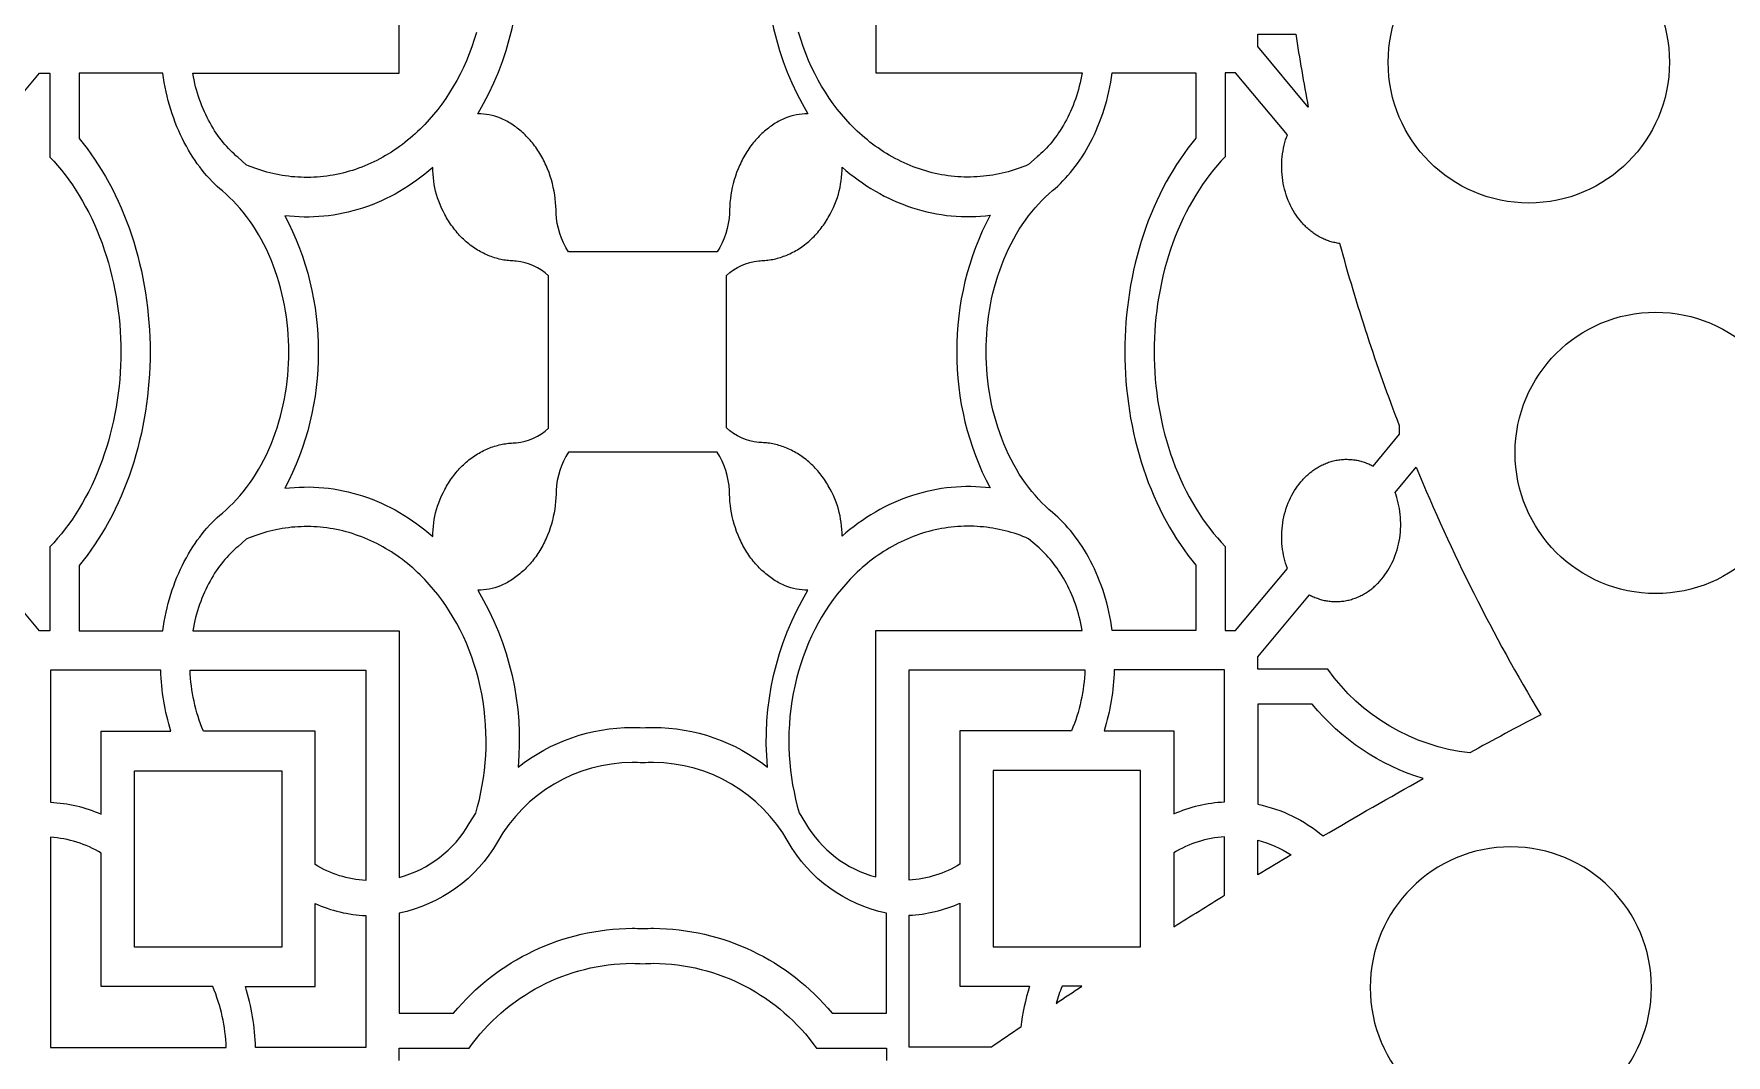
# Model space of a CAD drawing. Extents: x 59271 to 61367, y 41180 to 44085.
# Drawn here: x 59620.9 to 59921.7, y 42719.2 to 42900.7 of the extents above; entities that cross this region are included whole.
import ezdxf

# ---------------------------------------------------------------- set-up
doc = ezdxf.new("R2010")
doc.units = 0
doc.layers.get('0').update_dxf_attribs({"linetype": 'CONTINUOUS'})
doc.layers.add('LAYER_01', color=1, linetype='CONTINUOUS')

msp = doc.modelspace()

# ---------------------------------------------------------------- linework, layer by layer
for points in [[(59699.59, 42900.95), (59699.19, 42899.66), (59698.76, 42898.38), (59698.3, 42897.14), (59697.8, 42895.91), (59697.26, 42894.72), (59696.69, 42893.55), (59696.1, 42892.42), (59695.47, 42891.31), (59694.82, 42890.25), (59694.14, 42889.21), (59693.43, 42888.22), (59692.71, 42887.26), (59691.96, 42886.34), (59691.19, 42885.45), (59690.39, 42884.58), (59689.56, 42883.74), (59689.13, 42883.33), (59688.69, 42882.93), (59688.25, 42882.54), (59687.8, 42882.15), (59687.34, 42881.77), (59686.88, 42881.4), (59686.41, 42881.04), (59685.93, 42880.69), (59685.44, 42880.34), (59684.95, 42880.01), (59684.46, 42879.68), (59683.95, 42879.37), (59683.44, 42879.06), (59682.93, 42878.77), (59682.41, 42878.49), (59681.89, 42878.21), (59681.36, 42877.95), (59680.82, 42877.7), (59680.28, 42877.46), (59679.74, 42877.23), (59679.19, 42877.01), (59678.64, 42876.81), (59678.09, 42876.61), (59677.53, 42876.43), (59676.97, 42876.26), (59676.41, 42876.11), (59675.84, 42875.96), (59675.28, 42875.83), (59674.71, 42875.71), (59674.14, 42875.6), (59673.57, 42875.5), (59672.99, 42875.42), (59672.42, 42875.35), (59671.85, 42875.29), (59671.28, 42875.24), (59670.7, 42875.21), (59670.13, 42875.19), (59669.56, 42875.18), (59668.99, 42875.18), (59668.42, 42875.2), (59667.85, 42875.22), (59667.29, 42875.26), (59666.72, 42875.31), (59666.16, 42875.38), (59665.6, 42875.45), (59665.05, 42875.54), (59664.5, 42875.63), (59663.95, 42875.74), (59663.4, 42875.86), (59662.86, 42875.99), (59662.32, 42876.13), (59661.79, 42876.28), (59661.26, 42876.44), (59660.73, 42876.62), (59660.21, 42876.8), (59659.7, 42876.99), (59659.19, 42877.19), (59658.68, 42877.4), (59657.16, 42878.76), (59656.83, 42879.04), (59656.5, 42879.34), (59656.16, 42879.65), (59655.84, 42879.98), (59655.51, 42880.32), (59655.19, 42880.67), (59654.87, 42881.03), (59654.55, 42881.41), (59654.24, 42881.79), (59653.94, 42882.2), (59653.64, 42882.61), (59653.34, 42883.03), (59653.05, 42883.47), (59652.77, 42883.92), (59652.49, 42884.38), (59652.23, 42884.86), (59651.96, 42885.34), (59651.71, 42885.84), (59651.47, 42886.34), (59651.23, 42886.86), (59651, 42887.38), (59650.78, 42887.92), (59650.57, 42888.46), (59650.37, 42889.02), (59650.18, 42889.58), (59650, 42890.15), (59649.83, 42890.72), (59649.67, 42891.3), (59649.53, 42891.89), (59649.39, 42892.49), (59649.26, 42893.08), (59649.15, 42893.69), (59685.82, 42893.69), (59685.82, 42937.51, -0.200602)], [(59751.32, 42917.94, 0.159593), (59758.49, 42886.5, 0.091636), (59754.47, 42885.72), (59754.21, 42885.61), (59753.96, 42885.49), (59753.71, 42885.36), (59753.46, 42885.23), (59753.2, 42885.09), (59752.95, 42884.95), (59752.7, 42884.8), (59752.46, 42884.64), (59752.21, 42884.48), (59751.96, 42884.31), (59751.72, 42884.14), (59751.48, 42883.95), (59751.24, 42883.77), (59751, 42883.57), (59750.77, 42883.37), (59750.53, 42883.17), (59750.3, 42882.96), (59750.08, 42882.74), (59749.85, 42882.51), (59749.63, 42882.29), (59749.41, 42882.05), (59749.2, 42881.81), (59748.99, 42881.56), (59748.78, 42881.31), (59748.58, 42881.06), (59748.38, 42880.79), (59748.19, 42880.53), (59747.99, 42880.26), (59747.81, 42879.98), (59747.63, 42879.7), (59747.45, 42879.41), (59747.28, 42879.13), (59747.11, 42878.83), (59746.95, 42878.54), (59746.79, 42878.23), (59746.64, 42877.93), (59746.49, 42877.62), (59746.35, 42877.31), (59746.21, 42877), (59746.08, 42876.68), (59745.83, 42876.04), (59745.61, 42875.39), (59745.4, 42874.74), (59745.22, 42874.08), (59745.06, 42873.41), (59744.93, 42872.75), (59744.82, 42872.08), (59744.72, 42871.41), (59744.65, 42870.75), (59744.61, 42870.09), (59744.58, 42869.43), (59744.57, 42868.79, -0.12671), (59742.38, 42861.94), (59715.93, 42861.94, -0.12671), (59713.74, 42868.79), (59713.73, 42869.43), (59713.7, 42870.09), (59713.65, 42870.75), (59713.58, 42871.41), (59713.49, 42872.08), (59713.38, 42872.75), (59713.24, 42873.41), (59713.09, 42874.08), (59712.91, 42874.74), (59712.7, 42875.39), (59712.48, 42876.04), (59712.23, 42876.68), (59712.1, 42877), (59711.96, 42877.31), (59711.82, 42877.62), (59711.67, 42877.93), (59711.52, 42878.23), (59711.36, 42878.54), (59711.2, 42878.83), (59711.03, 42879.13), (59710.86, 42879.41), (59710.68, 42879.7), (59710.5, 42879.98), (59710.31, 42880.26), (59710.12, 42880.53), (59709.93, 42880.79), (59709.73, 42881.06), (59709.53, 42881.31), (59709.32, 42881.56), (59709.11, 42881.81), (59708.89, 42882.05), (59708.68, 42882.29), (59708.45, 42882.51), (59708.23, 42882.74), (59708, 42882.96), (59707.77, 42883.17), (59707.54, 42883.37), (59707.31, 42883.57), (59707.07, 42883.77), (59706.83, 42883.95), (59706.59, 42884.14), (59706.34, 42884.31), (59706.1, 42884.48), (59705.85, 42884.64), (59705.6, 42884.8), (59705.35, 42884.95), (59705.1, 42885.09), (59704.85, 42885.23), (59704.6, 42885.36), (59704.35, 42885.49), (59704.09, 42885.61), (59703.84, 42885.72, 0.091636), (59699.82, 42886.5, 0.159593), (59706.99, 42917.94, 0.16816)], [(59685.82, 42718.24), (59685.82, 42720.44), (59698.27, 42720.44, -0.240747), (59727.26, 42735.54, -0.013206), (59729.15, 42735.47, -0.013206), (59731.05, 42735.54, -0.240747), (59760.03, 42720.44), (59772.49, 42720.44), (59772.49, 42718.24)]]:
    msp.add_lwpolyline(points, format="xyb")
for points in [[(59770.6, 42937.57), (59770.6, 42893.75), (59807.26, 42893.75), (59807.15, 42893.15), (59807.02, 42892.55), (59806.89, 42891.96), (59806.74, 42891.37), (59806.58, 42890.79), (59806.41, 42890.21), (59806.23, 42889.64), (59806.04, 42889.08), (59805.84, 42888.53), (59805.63, 42887.98), (59805.41, 42887.45), (59805.18, 42886.92), (59804.95, 42886.41), (59804.7, 42885.9), (59804.45, 42885.41), (59804.19, 42884.92), (59803.92, 42884.45), (59803.64, 42883.99), (59803.36, 42883.54), (59803.07, 42883.1), (59802.78, 42882.67), (59802.48, 42882.26), (59802.17, 42881.86), (59801.86, 42881.47), (59801.54, 42881.09), (59801.23, 42880.73), (59800.9, 42880.38), (59800.58, 42880.04), (59800.25, 42879.72), (59799.92, 42879.41), (59799.58, 42879.11), (59799.25, 42878.82), (59797.73, 42877.46), (59797.22, 42877.25), (59796.71, 42877.05), (59796.2, 42876.86), (59795.68, 42876.68), (59795.15, 42876.51), (59794.63, 42876.35), (59794.09, 42876.2), (59793.55, 42876.06), (59793.01, 42875.93), (59792.47, 42875.81), (59791.92, 42875.7), (59791.36, 42875.6), (59790.81, 42875.51), (59790.25, 42875.44), (59789.69, 42875.38), (59789.13, 42875.33), (59788.56, 42875.29), (59787.99, 42875.26), (59787.42, 42875.25), (59786.85, 42875.24), (59786.28, 42875.25), (59785.71, 42875.27), (59785.14, 42875.31), (59784.56, 42875.35), (59783.99, 42875.41), (59783.42, 42875.48), (59782.85, 42875.57), (59782.27, 42875.66), (59781.7, 42875.77), (59781.14, 42875.89), (59780.57, 42876.02), (59780, 42876.17), (59779.44, 42876.33), (59778.88, 42876.5), (59778.33, 42876.68), (59777.77, 42876.87), (59777.22, 42877.08), (59776.67, 42877.29), (59776.13, 42877.52), (59775.59, 42877.76), (59775.06, 42878.01), (59774.53, 42878.28), (59774, 42878.55), (59773.48, 42878.83), (59772.97, 42879.13), (59772.46, 42879.43), (59771.96, 42879.75), (59771.46, 42880.07), (59770.97, 42880.41), (59770.48, 42880.75), (59770.01, 42881.1), (59769.53, 42881.47), (59769.07, 42881.84), (59768.61, 42882.21), (59768.16, 42882.6), (59767.72, 42883), (59767.28, 42883.4), (59766.85, 42883.81), (59766.02, 42884.65), (59765.22, 42885.51), (59764.45, 42886.4), (59763.7, 42887.32), (59762.98, 42888.28), (59762.28, 42889.28), (59761.6, 42890.31), (59760.94, 42891.38), (59760.32, 42892.48), (59759.72, 42893.62), (59759.15, 42894.78), (59758.62, 42895.98), (59758.11, 42897.2), (59757.65, 42898.45), (59757.22, 42899.72), (59756.83, 42901.01)], [(59612.69, 42882.68), (59621.9, 42893.69), (59623.74, 42893.69), (59623.74, 42878.8), (59624.44, 42878.05), (59625.13, 42877.27), (59625.81, 42876.45), (59626.48, 42875.61), (59627.13, 42874.74), (59627.76, 42873.84), (59628.38, 42872.91), (59628.98, 42871.96), (59629.56, 42870.98), (59630.12, 42869.97), (59630.66, 42868.94), (59631.19, 42867.89), (59631.68, 42866.81), (59632.16, 42865.71), (59632.61, 42864.6), (59633.04, 42863.47), (59633.44, 42862.32), (59633.82, 42861.15), (59634.18, 42859.98), (59634.5, 42858.79), (59634.8, 42857.59), (59635.08, 42856.38), (59635.33, 42855.16), (59635.55, 42853.94), (59635.74, 42852.72), (59635.91, 42851.49), (59636.05, 42850.26), (59636.17, 42849.03), (59636.26, 42847.81), (59636.32, 42846.59), (59636.36, 42845.37), (59636.37, 42844.16), (59636.36, 42842.95), (59636.32, 42841.73), (59636.26, 42840.51), (59636.17, 42839.28), (59636.05, 42838.06), (59635.91, 42836.83), (59635.74, 42835.6), (59635.55, 42834.38), (59635.33, 42833.16), (59635.08, 42831.94), (59634.8, 42830.73), (59634.5, 42829.53), (59634.18, 42828.34), (59633.82, 42827.17), (59633.44, 42826), (59633.04, 42824.85), (59632.61, 42823.72), (59632.16, 42822.6), (59631.68, 42821.51), (59631.19, 42820.43), (59630.66, 42819.38), (59630.12, 42818.35), (59629.56, 42817.34), (59628.98, 42816.36), (59628.38, 42815.41), (59627.76, 42814.48), (59627.13, 42813.58), (59626.48, 42812.71), (59625.81, 42811.86), (59625.13, 42811.05), (59624.44, 42810.27), (59623.74, 42809.52), (59623.74, 42794.63), (59621.9, 42794.63), (59612.69, 42805.64)]]:
    msp.add_lwpolyline(points)
for points in [[(59847.45, 42887.69), (59838.45, 42898.45), (59838.45, 42900.65), (59845.22, 42900.65, 0.009928)], [(59853.06, 42863.43), (59853.04, 42863.43), (59852.82, 42863.46), (59852.59, 42863.5), (59852.37, 42863.54), (59852.15, 42863.59), (59851.93, 42863.64), (59851.71, 42863.69), (59851.5, 42863.75), (59851.28, 42863.82), (59851.06, 42863.89), (59850.85, 42863.97), (59850.64, 42864.05), (59850.43, 42864.13), (59850.22, 42864.22), (59850.01, 42864.32), (59849.81, 42864.42), (59849.6, 42864.52), (59849.4, 42864.63), (59849.2, 42864.75), (59849.01, 42864.86), (59848.81, 42864.98), (59848.62, 42865.11), (59848.43, 42865.24), (59848.25, 42865.37), (59848.06, 42865.51), (59847.88, 42865.65), (59847.7, 42865.79), (59847.53, 42865.94), (59847.36, 42866.09), (59847.19, 42866.24), (59847.02, 42866.4), (59846.86, 42866.56), (59846.7, 42866.72), (59846.54, 42866.88), (59846.39, 42867.05), (59846.24, 42867.22), (59846.1, 42867.39), (59845.81, 42867.74), (59845.53, 42868.11), (59845.27, 42868.5), (59845.01, 42868.9), (59844.76, 42869.31), (59844.52, 42869.74), (59844.3, 42870.18), (59844.08, 42870.63), (59843.88, 42871.1), (59843.7, 42871.58), (59843.53, 42872.07), (59843.37, 42872.57), (59843.23, 42873.07), (59843.11, 42873.58), (59843, 42874.1), (59842.91, 42874.63), (59842.84, 42875.16), (59842.78, 42875.69), (59842.75, 42876.22), (59842.73, 42876.75), (59842.72, 42877.28), (59842.74, 42877.81), (59842.77, 42878.34), (59842.81, 42878.86), (59842.88, 42879.37), (59842.95, 42879.88), (59843.05, 42880.38), (59843.16, 42880.88), (59843.28, 42881.36), (59843.41, 42881.83), (59843.56, 42882.3), (59843.72, 42882.75), (59834.52, 42893.75), (59832.67, 42893.75), (59832.67, 42878.86), (59831.97, 42878.11), (59831.28, 42877.33), (59830.6, 42876.52), (59829.94, 42875.68), (59829.29, 42874.8), (59828.65, 42873.9), (59828.03, 42872.98), (59827.43, 42872.02), (59826.85, 42871.04), (59826.29, 42870.03), (59825.75, 42869), (59825.23, 42867.95), (59824.73, 42866.87), (59824.25, 42865.78), (59823.8, 42864.66), (59823.37, 42863.53), (59822.97, 42862.38), (59822.59, 42861.22), (59822.24, 42860.04), (59821.91, 42858.85), (59821.61, 42857.65), (59821.33, 42856.44), (59821.09, 42855.23), (59820.87, 42854.01), (59820.67, 42852.78), (59820.5, 42851.55), (59820.36, 42850.33), (59820.25, 42849.1), (59820.16, 42847.87), (59820.09, 42846.65), (59820.06, 42845.43), (59820.04, 42844.22), (59820.06, 42843.01), (59820.09, 42841.8), (59820.16, 42840.57), (59820.25, 42839.35), (59820.36, 42838.12), (59820.5, 42836.89), (59820.67, 42835.67), (59820.87, 42834.44), (59821.09, 42833.22), (59821.33, 42832), (59821.61, 42830.8), (59821.91, 42829.6), (59822.24, 42828.41), (59822.59, 42827.23), (59822.97, 42826.07), (59823.37, 42824.92), (59823.8, 42823.78), (59824.25, 42822.67), (59824.73, 42821.57), (59825.23, 42820.5), (59825.75, 42819.44), (59826.29, 42818.41), (59826.85, 42817.41), (59827.43, 42816.43), (59828.03, 42815.47), (59828.65, 42814.54), (59829.29, 42813.64), (59829.94, 42812.77), (59830.6, 42811.93), (59831.28, 42811.12), (59831.97, 42810.34), (59832.67, 42809.58), (59832.67, 42794.7), (59834.52, 42794.7), (59843.72, 42805.7), (59843.56, 42806.15), (59843.41, 42806.62), (59843.28, 42807.09), (59843.16, 42807.57), (59843.05, 42808.07), (59842.95, 42808.57), (59842.88, 42809.08), (59842.81, 42809.59), (59842.77, 42810.11), (59842.74, 42810.64), (59842.72, 42811.17), (59842.73, 42811.7), (59842.75, 42812.23), (59842.78, 42812.76), (59842.84, 42813.29), (59842.91, 42813.82), (59843, 42814.34), (59843.11, 42814.86), (59843.23, 42815.38), (59843.37, 42815.88), (59843.53, 42816.38), (59843.7, 42816.87), (59843.88, 42817.35), (59844.08, 42817.81), (59844.3, 42818.27), (59844.52, 42818.71), (59844.76, 42819.14), (59845.01, 42819.55), (59845.27, 42819.95), (59845.53, 42820.34), (59845.81, 42820.7), (59846.1, 42821.06), (59846.24, 42821.23), (59846.39, 42821.4), (59846.54, 42821.56), (59846.7, 42821.73), (59846.86, 42821.89), (59847.02, 42822.05), (59847.19, 42822.21), (59847.36, 42822.36), (59847.53, 42822.51), (59847.7, 42822.66), (59847.88, 42822.8), (59848.06, 42822.94), (59848.25, 42823.08), (59848.43, 42823.21), (59848.62, 42823.34), (59848.81, 42823.46), (59849.01, 42823.59), (59849.2, 42823.7), (59849.4, 42823.82), (59849.6, 42823.92), (59849.81, 42824.03), (59850.01, 42824.13), (59850.22, 42824.22), (59850.43, 42824.31), (59850.64, 42824.4), (59850.85, 42824.48), (59851.06, 42824.56), (59851.28, 42824.63), (59851.5, 42824.69), (59851.71, 42824.75), (59851.93, 42824.81), (59852.15, 42824.86), (59852.37, 42824.91), (59852.59, 42824.95), (59852.82, 42824.98), (59853.04, 42825.02), (59853.26, 42825.04), (59853.48, 42825.06), (59853.71, 42825.08), (59853.93, 42825.09), (59854.15, 42825.09), (59854.37, 42825.09), (59854.59, 42825.08), (59854.82, 42825.07), (59855.04, 42825.06), (59855.26, 42825.04), (59855.47, 42825.01), (59855.69, 42824.98), (59855.91, 42824.95), (59856.12, 42824.91), (59856.34, 42824.86), (59856.55, 42824.81), (59856.76, 42824.76), (59856.97, 42824.7), (59857.17, 42824.64), (59857.38, 42824.57), (59857.58, 42824.5), (59857.78, 42824.43), (59857.98, 42824.35), (59858.18, 42824.26), (59858.38, 42824.18), (59858.57, 42824.09), (59858.76, 42823.99), (59858.95, 42823.89), (59863.67, 42829.54), (59863.67, 42831.04, -0.025755)], [(59665.52, 42819.94), (59666.37, 42820.03), (59667.23, 42820.1), (59668.09, 42820.15), (59668.95, 42820.17), (59669.82, 42820.18), (59670.69, 42820.15), (59671.56, 42820.11), (59672.43, 42820.03), (59673.3, 42819.94), (59674.17, 42819.82), (59675.04, 42819.67), (59675.91, 42819.51), (59676.77, 42819.31), (59677.64, 42819.1), (59678.49, 42818.85), (59679.35, 42818.59), (59680.19, 42818.3), (59681.04, 42817.99), (59681.87, 42817.65), (59682.7, 42817.29), (59683.52, 42816.91), (59684.33, 42816.51), (59685.13, 42816.09), (59685.92, 42815.64), (59686.7, 42815.17), (59687.47, 42814.69), (59688.23, 42814.18), (59688.98, 42813.65), (59689.71, 42813.11), (59690.43, 42812.55), (59691.14, 42811.97), (59691.83, 42811.37, -0.065359), (59692.48, 42816.17), (59692.68, 42816.78), (59692.89, 42817.38), (59693.13, 42817.98), (59693.38, 42818.58), (59693.66, 42819.16), (59693.96, 42819.74), (59694.12, 42820.03), (59694.28, 42820.31), (59694.45, 42820.59), (59694.62, 42820.87), (59694.8, 42821.15), (59694.98, 42821.42), (59695.17, 42821.69), (59695.36, 42821.95), (59695.55, 42822.21), (59695.75, 42822.47), (59695.96, 42822.72), (59696.17, 42822.97), (59696.39, 42823.21), (59696.6, 42823.45), (59696.83, 42823.68), (59697.05, 42823.91), (59697.29, 42824.13), (59697.52, 42824.35), (59697.76, 42824.56), (59698, 42824.77), (59698.25, 42824.97), (59698.49, 42825.16), (59698.75, 42825.35), (59699, 42825.53), (59699.26, 42825.71), (59699.52, 42825.88), (59699.78, 42826.04), (59700.04, 42826.2), (59700.31, 42826.35), (59700.58, 42826.49), (59700.85, 42826.63), (59701.12, 42826.76), (59701.4, 42826.89), (59701.67, 42827.01), (59701.95, 42827.12), (59702.22, 42827.22), (59702.5, 42827.32), (59702.78, 42827.41), (59703.06, 42827.49), (59703.34, 42827.57), (59703.62, 42827.64), (59703.9, 42827.71), (59704.17, 42827.77), (59704.45, 42827.82), (59704.73, 42827.86), (59705.01, 42827.9), (59705.29, 42827.93), (59705.56, 42827.96), (59705.84, 42827.98), (59706.11, 42827.99), (59706.38, 42828), (59706.65, 42828, 0.165069), (59712.38, 42830.62), (59712.38, 42857.7, 0.165069), (59706.65, 42860.32), (59706.38, 42860.32), (59706.11, 42860.33), (59705.84, 42860.34), (59705.56, 42860.36), (59705.29, 42860.39), (59705.01, 42860.42), (59704.73, 42860.46), (59704.45, 42860.5), (59704.17, 42860.55), (59703.9, 42860.61), (59703.62, 42860.68), (59703.34, 42860.75), (59703.06, 42860.82), (59702.78, 42860.91), (59702.5, 42861), (59702.22, 42861.1), (59701.95, 42861.2), (59701.67, 42861.31), (59701.4, 42861.43), (59701.12, 42861.56), (59700.85, 42861.69), (59700.58, 42861.82), (59700.31, 42861.97), (59700.04, 42862.12), (59699.78, 42862.28), (59699.52, 42862.44), (59699.26, 42862.61), (59699, 42862.79), (59698.75, 42862.97), (59698.49, 42863.16), (59698.25, 42863.35), (59698, 42863.55), (59697.76, 42863.76), (59697.52, 42863.97), (59697.29, 42864.19), (59697.05, 42864.41), (59696.83, 42864.64), (59696.6, 42864.87), (59696.39, 42865.11), (59696.17, 42865.35), (59695.96, 42865.6), (59695.75, 42865.85), (59695.55, 42866.11), (59695.36, 42866.37), (59695.17, 42866.63), (59694.98, 42866.9), (59694.8, 42867.17), (59694.62, 42867.45), (59694.45, 42867.72), (59694.28, 42868.01), (59694.12, 42868.29), (59693.96, 42868.58), (59693.66, 42869.16), (59693.38, 42869.74), (59693.13, 42870.34), (59692.89, 42870.94), (59692.68, 42871.54), (59692.48, 42872.15, -0.065359), (59691.83, 42876.95), (59691.14, 42876.35), (59690.43, 42875.77), (59689.71, 42875.21), (59688.98, 42874.67), (59688.23, 42874.14), (59687.47, 42873.63), (59686.7, 42873.15), (59685.92, 42872.68), (59685.13, 42872.23), (59684.33, 42871.81), (59683.52, 42871.41), (59682.7, 42871.02), (59681.87, 42870.67), (59681.04, 42870.33), (59680.19, 42870.02), (59679.35, 42869.73), (59678.49, 42869.46), (59677.64, 42869.22), (59676.77, 42869.01), (59675.91, 42868.81), (59675.04, 42868.64), (59674.17, 42868.5), (59673.3, 42868.38), (59672.43, 42868.28), (59671.56, 42868.21), (59670.69, 42868.17), (59669.82, 42868.14), (59668.95, 42868.14), (59668.09, 42868.17), (59667.23, 42868.22), (59666.37, 42868.29), (59665.52, 42868.38, -0.124595), (59671.44, 42844.16, -0.124595)], [(59790.89, 42820), (59790.04, 42820.1), (59789.18, 42820.17), (59788.32, 42820.21), (59787.46, 42820.24), (59786.6, 42820.24), (59785.73, 42820.22), (59784.86, 42820.17), (59783.99, 42820.1), (59783.11, 42820), (59782.24, 42819.88), (59781.37, 42819.74), (59780.51, 42819.57), (59779.64, 42819.38), (59778.78, 42819.16), (59777.92, 42818.92), (59777.07, 42818.65), (59776.22, 42818.36), (59775.38, 42818.05), (59774.54, 42817.72), (59773.71, 42817.36), (59772.89, 42816.98), (59772.08, 42816.57), (59771.28, 42816.15), (59770.49, 42815.7), (59769.71, 42815.24), (59768.94, 42814.75), (59768.18, 42814.24), (59767.44, 42813.72), (59766.7, 42813.17), (59765.98, 42812.61), (59765.27, 42812.03), (59764.58, 42811.43, 0.065359), (59763.93, 42816.24), (59763.74, 42816.84), (59763.52, 42817.45), (59763.29, 42818.05), (59763.03, 42818.64), (59762.75, 42819.23), (59762.45, 42819.81), (59762.3, 42820.09), (59762.13, 42820.38), (59761.97, 42820.66), (59761.79, 42820.94), (59761.62, 42821.21), (59761.43, 42821.48), (59761.25, 42821.75), (59761.06, 42822.01), (59760.86, 42822.28), (59760.66, 42822.53), (59760.45, 42822.78), (59760.24, 42823.03), (59760.03, 42823.27), (59759.81, 42823.51), (59759.59, 42823.74), (59759.36, 42823.97), (59759.13, 42824.19), (59758.89, 42824.41), (59758.65, 42824.62), (59758.41, 42824.83), (59758.17, 42825.03), (59757.92, 42825.23), (59757.67, 42825.41), (59757.41, 42825.6), (59757.16, 42825.77), (59756.9, 42825.94), (59756.63, 42826.11), (59756.37, 42826.26), (59756.1, 42826.41), (59755.83, 42826.56), (59755.56, 42826.7), (59755.29, 42826.83), (59755.02, 42826.95), (59754.74, 42827.07), (59754.47, 42827.18), (59754.19, 42827.29), (59753.91, 42827.38), (59753.63, 42827.47), (59753.35, 42827.56), (59753.08, 42827.64), (59752.8, 42827.71), (59752.52, 42827.77), (59752.24, 42827.83), (59751.96, 42827.88), (59751.68, 42827.93), (59751.4, 42827.96), (59751.13, 42828), (59750.85, 42828.02), (59750.58, 42828.04), (59750.3, 42828.06), (59750.03, 42828.06), (59749.76, 42828.07, -0.165069), (59744.03, 42830.68), (59744.03, 42857.76, -0.165069), (59749.76, 42860.38), (59750.03, 42860.38), (59750.3, 42860.39), (59750.58, 42860.41), (59750.85, 42860.42), (59751.13, 42860.45), (59751.4, 42860.48), (59751.68, 42860.52), (59751.96, 42860.57), (59752.24, 42860.62), (59752.52, 42860.68), (59752.8, 42860.74), (59753.08, 42860.81), (59753.35, 42860.89), (59753.63, 42860.97), (59753.91, 42861.06), (59754.19, 42861.16), (59754.47, 42861.27), (59754.74, 42861.38), (59755.02, 42861.5), (59755.29, 42861.62), (59755.56, 42861.75), (59755.83, 42861.89), (59756.1, 42862.03), (59756.37, 42862.18), (59756.63, 42862.34), (59756.9, 42862.5), (59757.16, 42862.67), (59757.41, 42862.85), (59757.67, 42863.03), (59757.92, 42863.22), (59758.17, 42863.42), (59758.41, 42863.62), (59758.65, 42863.82), (59758.89, 42864.04), (59759.13, 42864.25), (59759.36, 42864.48), (59759.59, 42864.7), (59759.81, 42864.94), (59760.03, 42865.17), (59760.24, 42865.42), (59760.45, 42865.66), (59760.66, 42865.92), (59760.86, 42866.17), (59761.06, 42866.43), (59761.25, 42866.7), (59761.43, 42866.96), (59761.62, 42867.24), (59761.79, 42867.51), (59761.97, 42867.79), (59762.13, 42868.07), (59762.3, 42868.35), (59762.45, 42868.64), (59762.75, 42869.22), (59763.03, 42869.81), (59763.29, 42870.4), (59763.52, 42871), (59763.74, 42871.61), (59763.93, 42872.21, 0.065359), (59764.58, 42877.01), (59765.27, 42876.42), (59765.98, 42875.84), (59766.7, 42875.28), (59767.44, 42874.73), (59768.18, 42874.2), (59768.94, 42873.7), (59769.71, 42873.21), (59770.49, 42872.74), (59771.28, 42872.3), (59772.08, 42871.87), (59772.89, 42871.47), (59773.71, 42871.09), (59774.54, 42870.73), (59775.38, 42870.4), (59776.22, 42870.08), (59777.07, 42869.79), (59777.92, 42869.53), (59778.78, 42869.29), (59779.64, 42869.07), (59780.51, 42868.88), (59781.37, 42868.71), (59782.24, 42868.56), (59783.11, 42868.44), (59783.99, 42868.35), (59784.86, 42868.28), (59785.73, 42868.23), (59786.6, 42868.21), (59787.46, 42868.21), (59788.32, 42868.23), (59789.18, 42868.28), (59790.04, 42868.35), (59790.89, 42868.45, 0.124595), (59784.97, 42844.22, 0.124595)], [(59731.05, 42777.46, -0.16816), (59751.32, 42770.38, -0.159593), (59758.49, 42801.82, -0.091636), (59754.47, 42802.6), (59754.21, 42802.71), (59753.96, 42802.83), (59753.71, 42802.95), (59753.46, 42803.09), (59753.2, 42803.22), (59752.95, 42803.37), (59752.7, 42803.52), (59752.46, 42803.68), (59752.21, 42803.84), (59751.96, 42804.01), (59751.72, 42804.18), (59751.48, 42804.36), (59751.24, 42804.55), (59751, 42804.75), (59750.77, 42804.95), (59750.53, 42805.15), (59750.3, 42805.36), (59750.08, 42805.58), (59749.85, 42805.8), (59749.63, 42806.03), (59749.41, 42806.27), (59749.2, 42806.51), (59748.99, 42806.76), (59748.78, 42807.01), (59748.58, 42807.26), (59748.38, 42807.52), (59748.19, 42807.79), (59747.99, 42808.06), (59747.81, 42808.34), (59747.63, 42808.62), (59747.45, 42808.9), (59747.28, 42809.19), (59747.11, 42809.49), (59746.95, 42809.78), (59746.79, 42810.08), (59746.64, 42810.39), (59746.49, 42810.7), (59746.35, 42811.01), (59746.21, 42811.32), (59746.08, 42811.64), (59745.83, 42812.28), (59745.61, 42812.92), (59745.4, 42813.58), (59745.22, 42814.24), (59745.06, 42814.9), (59744.93, 42815.57), (59744.82, 42816.24), (59744.72, 42816.9), (59744.65, 42817.57), (59744.61, 42818.23), (59744.58, 42818.88), (59744.57, 42819.53, 0.12671), (59742.38, 42826.38), (59715.93, 42826.38, 0.12671), (59713.74, 42819.53), (59713.73, 42818.88), (59713.7, 42818.23), (59713.65, 42817.57), (59713.58, 42816.9), (59713.49, 42816.24), (59713.38, 42815.57), (59713.24, 42814.9), (59713.09, 42814.24), (59712.91, 42813.58), (59712.7, 42812.92), (59712.48, 42812.28), (59712.23, 42811.64), (59712.1, 42811.32), (59711.96, 42811.01), (59711.82, 42810.7), (59711.67, 42810.39), (59711.52, 42810.08), (59711.36, 42809.78), (59711.2, 42809.49), (59711.03, 42809.19), (59710.86, 42808.9), (59710.68, 42808.62), (59710.5, 42808.34), (59710.31, 42808.06), (59710.12, 42807.79), (59709.93, 42807.52), (59709.73, 42807.26), (59709.53, 42807.01), (59709.32, 42806.76), (59709.11, 42806.51), (59708.89, 42806.27), (59708.68, 42806.03), (59708.45, 42805.8), (59708.23, 42805.58), (59708, 42805.36), (59707.77, 42805.15), (59707.54, 42804.95), (59707.31, 42804.75), (59707.07, 42804.55), (59706.83, 42804.36), (59706.59, 42804.18), (59706.34, 42804.01), (59706.1, 42803.84), (59705.85, 42803.68), (59705.6, 42803.52), (59705.35, 42803.37), (59705.1, 42803.22), (59704.85, 42803.09), (59704.6, 42802.95), (59704.35, 42802.83), (59704.09, 42802.71), (59703.84, 42802.6, -0.091636), (59699.82, 42801.82, -0.159593), (59706.99, 42770.38, -0.16816), (59727.26, 42777.46, -0.014447), (59729.15, 42777.4, -0.014447)], [(59876.13, 42772.93, -0.213191), (59850.9, 42787.8), (59838.45, 42787.8), (59838.45, 42790), (59847.65, 42801), (59847.84, 42800.91), (59848.03, 42800.81), (59848.22, 42800.72), (59848.42, 42800.63), (59848.62, 42800.55), (59848.82, 42800.47), (59849.02, 42800.4), (59849.22, 42800.33), (59849.43, 42800.26), (59849.63, 42800.2), (59849.84, 42800.14), (59850.05, 42800.08), (59850.26, 42800.03), (59850.48, 42799.99), (59850.69, 42799.95), (59850.91, 42799.92), (59851.13, 42799.88), (59851.35, 42799.86), (59851.56, 42799.84), (59851.78, 42799.82), (59852.01, 42799.81), (59852.23, 42799.81), (59852.45, 42799.81), (59852.67, 42799.81), (59852.89, 42799.82), (59853.12, 42799.84), (59853.34, 42799.86), (59853.56, 42799.88), (59853.78, 42799.91), (59854.01, 42799.95), (59854.23, 42799.99), (59854.45, 42800.04), (59854.67, 42800.09), (59854.89, 42800.14), (59855.1, 42800.2), (59855.32, 42800.27), (59855.54, 42800.34), (59855.75, 42800.42), (59855.96, 42800.5), (59856.17, 42800.58), (59856.38, 42800.67), (59856.59, 42800.77), (59856.79, 42800.87), (59857, 42800.97), (59857.2, 42801.08), (59857.4, 42801.19), (59857.59, 42801.31), (59857.79, 42801.43), (59857.98, 42801.56), (59858.17, 42801.69), (59858.36, 42801.82), (59858.54, 42801.96), (59858.72, 42802.1), (59858.9, 42802.24), (59859.07, 42802.39), (59859.24, 42802.54), (59859.41, 42802.69), (59859.58, 42802.85), (59859.74, 42803.01), (59859.9, 42803.17), (59860.06, 42803.33), (59860.21, 42803.5), (59860.36, 42803.67), (59860.5, 42803.84), (59860.79, 42804.19), (59861.07, 42804.56), (59861.33, 42804.95), (59861.59, 42805.35), (59861.84, 42805.76), (59862.08, 42806.19), (59862.3, 42806.63), (59862.52, 42807.08), (59862.72, 42807.55), (59862.9, 42808.03), (59863.07, 42808.52), (59863.23, 42809.01), (59863.37, 42809.52), (59863.49, 42810.03), (59863.6, 42810.55), (59863.69, 42811.08), (59863.76, 42811.61), (59863.82, 42812.14), (59863.85, 42812.67), (59863.87, 42813.2), (59863.88, 42813.73), (59863.86, 42814.26), (59863.83, 42814.79), (59863.79, 42815.31), (59863.72, 42815.82), (59863.65, 42816.33), (59863.55, 42816.83), (59863.44, 42817.32), (59863.32, 42817.81), (59863.19, 42818.28), (59863.04, 42818.74), (59862.88, 42819.2), (59866.62, 42823.67, 0.037216), (59888.75, 42779.71, 0.003688)], [(59685.82, 42750.81, 0.200602), (59698.31, 42760.39), (59699.45, 42762.21), (59699.79, 42763.42), (59700.1, 42764.66), (59700.38, 42765.92), (59700.62, 42767.2), (59700.83, 42768.5), (59701, 42769.81), (59701.14, 42771.14), (59701.23, 42772.49), (59701.29, 42773.84), (59701.3, 42775.2), (59701.28, 42776.57), (59701.21, 42777.94), (59701.1, 42779.31), (59700.95, 42780.68), (59700.76, 42782.04), (59700.53, 42783.39), (59700.25, 42784.73), (59699.94, 42786.06), (59699.59, 42787.37), (59699.19, 42788.66), (59698.76, 42789.93), (59698.3, 42791.18), (59697.8, 42792.41), (59697.26, 42793.6), (59696.69, 42794.77), (59696.1, 42795.9), (59695.47, 42797), (59694.82, 42798.07), (59694.14, 42799.1), (59693.43, 42800.1), (59692.71, 42801.06), (59691.96, 42801.98), (59691.19, 42802.87), (59690.39, 42803.73), (59689.56, 42804.57), (59689.13, 42804.98), (59688.69, 42805.39), (59688.25, 42805.78), (59687.8, 42806.17), (59687.34, 42806.55), (59686.88, 42806.92), (59686.41, 42807.28), (59685.93, 42807.63), (59685.44, 42807.98), (59684.95, 42808.31), (59684.46, 42808.63), (59683.95, 42808.95), (59683.44, 42809.25), (59682.93, 42809.55), (59682.41, 42809.83), (59681.89, 42810.11), (59681.36, 42810.37), (59680.82, 42810.62), (59680.28, 42810.86), (59679.74, 42811.09), (59679.19, 42811.31), (59678.64, 42811.51), (59678.09, 42811.7), (59677.53, 42811.89), (59676.97, 42812.06), (59676.41, 42812.21), (59675.84, 42812.36), (59675.28, 42812.49), (59674.71, 42812.61), (59674.14, 42812.72), (59673.57, 42812.82), (59672.99, 42812.9), (59672.42, 42812.97), (59671.85, 42813.03), (59671.28, 42813.08), (59670.7, 42813.11), (59670.13, 42813.13), (59669.56, 42813.14), (59668.99, 42813.14), (59668.42, 42813.12), (59667.85, 42813.1), (59667.29, 42813.06), (59666.72, 42813.01), (59666.16, 42812.94), (59665.6, 42812.87), (59665.05, 42812.78), (59664.5, 42812.69), (59663.95, 42812.58), (59663.4, 42812.46), (59662.86, 42812.33), (59662.32, 42812.19), (59661.79, 42812.04), (59661.26, 42811.87), (59660.73, 42811.7), (59660.21, 42811.52), (59659.7, 42811.33), (59659.19, 42811.13), (59658.68, 42810.92), (59657.16, 42809.56), (59656.83, 42809.28), (59656.5, 42808.98), (59656.16, 42808.66), (59655.84, 42808.34), (59655.51, 42808), (59655.19, 42807.65), (59654.87, 42807.29), (59654.55, 42806.91), (59654.24, 42806.52), (59653.94, 42806.12), (59653.64, 42805.71), (59653.34, 42805.28), (59653.05, 42804.85), (59652.77, 42804.4), (59652.49, 42803.93), (59652.23, 42803.46), (59651.96, 42802.98), (59651.71, 42802.48), (59651.47, 42801.98), (59651.23, 42801.46), (59651, 42800.93), (59650.78, 42800.4), (59650.57, 42799.85), (59650.37, 42799.3), (59650.18, 42798.74), (59650, 42798.17), (59649.83, 42797.6), (59649.67, 42797.01), (59649.53, 42796.43), (59649.39, 42795.83), (59649.26, 42795.23), (59649.15, 42794.63), (59685.82, 42794.63)], [(59758.1, 42760.45, 0.200602), (59770.6, 42750.88), (59770.6, 42794.7), (59807.26, 42794.7), (59807.15, 42795.3), (59807.02, 42795.9), (59806.89, 42796.49), (59806.74, 42797.08), (59806.58, 42797.66), (59806.41, 42798.24), (59806.23, 42798.81), (59806.04, 42799.37), (59805.84, 42799.92), (59805.63, 42800.46), (59805.41, 42801), (59805.18, 42801.52), (59804.95, 42802.04), (59804.7, 42802.55), (59804.45, 42803.04), (59804.19, 42803.53), (59803.92, 42804), (59803.64, 42804.46), (59803.36, 42804.91), (59803.07, 42805.35), (59802.78, 42805.77), (59802.48, 42806.19), (59802.17, 42806.59), (59801.86, 42806.98), (59801.54, 42807.35), (59801.23, 42807.72), (59800.9, 42808.07), (59800.58, 42808.4), (59800.25, 42808.73), (59799.92, 42809.04), (59799.58, 42809.34), (59799.25, 42809.63), (59797.73, 42810.98), (59797.22, 42811.19), (59796.71, 42811.39), (59796.2, 42811.59), (59795.68, 42811.77), (59795.15, 42811.94), (59794.63, 42812.1), (59794.09, 42812.25), (59793.55, 42812.39), (59793.01, 42812.52), (59792.47, 42812.64), (59791.92, 42812.75), (59791.36, 42812.85), (59790.81, 42812.93), (59790.25, 42813.01), (59789.69, 42813.07), (59789.13, 42813.12), (59788.56, 42813.16), (59787.99, 42813.19), (59787.42, 42813.2), (59786.85, 42813.21), (59786.28, 42813.2), (59785.71, 42813.17), (59785.14, 42813.14), (59784.56, 42813.09), (59783.99, 42813.04), (59783.42, 42812.96), (59782.85, 42812.88), (59782.27, 42812.79), (59781.7, 42812.68), (59781.14, 42812.56), (59780.57, 42812.42), (59780, 42812.28), (59779.44, 42812.12), (59778.88, 42811.95), (59778.33, 42811.77), (59777.77, 42811.58), (59777.22, 42811.37), (59776.67, 42811.15), (59776.13, 42810.92), (59775.59, 42810.68), (59775.06, 42810.43), (59774.53, 42810.17), (59774, 42809.9), (59773.48, 42809.61), (59772.97, 42809.32), (59772.46, 42809.01), (59771.96, 42808.7), (59771.46, 42808.37), (59770.97, 42808.04), (59770.48, 42807.7), (59770.01, 42807.34), (59769.53, 42806.98), (59769.07, 42806.61), (59768.61, 42806.23), (59768.16, 42805.85), (59767.72, 42805.45), (59767.28, 42805.05), (59766.85, 42804.64), (59766.02, 42803.8), (59765.22, 42802.93), (59764.45, 42802.04), (59763.7, 42801.12), (59762.98, 42800.16), (59762.28, 42799.17), (59761.6, 42798.14), (59760.94, 42797.07), (59760.32, 42795.97), (59759.72, 42794.83), (59759.15, 42793.67), (59758.62, 42792.47), (59758.11, 42791.25), (59757.65, 42790), (59757.22, 42788.73), (59756.83, 42787.43), (59756.47, 42786.12), (59756.16, 42784.79), (59755.89, 42783.45), (59755.65, 42782.1), (59755.46, 42780.74), (59755.31, 42779.37), (59755.2, 42778), (59755.13, 42776.63), (59755.11, 42775.27), (59755.12, 42773.91), (59755.18, 42772.55), (59755.27, 42771.21), (59755.41, 42769.88), (59755.58, 42768.56), (59755.79, 42767.26), (59756.03, 42765.98), (59756.31, 42764.72), (59756.62, 42763.48), (59756.97, 42762.27)], [(59623.85, 42764.16, -0.093744), (59632.9, 42762.02), (59632.9, 42776.79), (59645.26, 42776.79, -0.067508), (59643.46, 42787.6), (59623.85, 42787.6)], [(59651.06, 42776.79, -0.090687), (59648.68, 42787.6), (59679.93, 42787.6), (59679.93, 42750.24, -0.123377), (59670.89, 42753.09), (59670.89, 42776.79)], [(59785.53, 42753.16, -0.123377), (59776.48, 42750.31), (59776.48, 42787.66), (59807.74, 42787.66, -0.090687), (59805.35, 42776.85), (59785.53, 42776.85)], [(59823.52, 42762.08, -0.093744), (59832.56, 42764.23), (59832.56, 42787.66), (59812.95, 42787.66, -0.067508), (59811.16, 42776.85), (59823.52, 42776.85)], [(59867.84, 42768.35, -0.146086), (59848.14, 42781.57), (59838.45, 42781.57), (59838.45, 42763.79, -0.125039), (59850.07, 42758.16, -0.005274)], [(59729.15, 42771.15, 0.017043), (59727.26, 42771.23, 0.26745), (59703.32, 42757.12, -0.215544), (59685.82, 42744.45), (59685.82, 42726.67), (59695.51, 42726.67, -0.222359), (59727.26, 42741.76, -0.011427), (59729.15, 42741.71, -0.011427), (59731.05, 42741.76, -0.222359), (59762.8, 42726.67), (59772.49, 42726.67), (59772.49, 42744.45, -0.215544), (59754.99, 42757.12, 0.26745), (59731.05, 42771.23, 0.017043)], [(59632.9, 42755.08, 0.123377), (59623.85, 42757.93), (59623.85, 42720.58), (59655.11, 42720.58, 0.090687), (59652.72, 42731.39), (59632.9, 42731.39)], [(59832.56, 42747.63), (59832.56, 42758, 0.123377), (59823.52, 42755.15), (59823.52, 42742, -0.002744)], [(59838.45, 42751.23), (59838.45, 42757.43, -0.080016), (59844.38, 42754.8, 0.001782)], [(59670.89, 42746.16, 0.093744), (59679.93, 42744.01), (59679.93, 42720.58), (59660.32, 42720.58, 0.067508), (59658.53, 42731.39), (59670.89, 42731.39)], [(59791.13, 42720.65), (59776.48, 42720.65), (59776.48, 42744.08, 0.093744), (59785.53, 42746.22), (59785.53, 42731.45), (59797.89, 42731.45, 0.04548), (59796.35, 42724.21, 0.001628)], [(59807.17, 42731.45), (59803.69, 42731.45, 0.026246), (59802.6, 42728.42, -0.001414)]]:
    msp.add_lwpolyline(points, format="xyb", close=True)
for points in [[(59666.24, 42844.16), (59666.23, 42845.19), (59666.19, 42846.22), (59666.13, 42847.26), (59666.05, 42848.3), (59665.94, 42849.35), (59665.81, 42850.4), (59665.65, 42851.44), (59665.46, 42852.49), (59665.25, 42853.52), (59665.02, 42854.56), (59664.76, 42855.58), (59664.47, 42856.6), (59664.16, 42857.6), (59663.83, 42858.6), (59663.47, 42859.58), (59663.09, 42860.54), (59662.68, 42861.48), (59662.25, 42862.41), (59661.8, 42863.32), (59661.33, 42864.2), (59660.84, 42865.06), (59660.33, 42865.9), (59659.81, 42866.72), (59659.26, 42867.5), (59658.7, 42868.26), (59658.13, 42868.99), (59657.54, 42869.7), (59656.94, 42870.37), (59656.33, 42871.02), (59655.7, 42871.63), (59655.07, 42872.21), (59654.43, 42872.77), (59653.96, 42873.17), (59653.5, 42873.59), (59653.04, 42874.03), (59652.58, 42874.48), (59652.13, 42874.96), (59651.68, 42875.45), (59651.25, 42875.96), (59650.81, 42876.49), (59650.39, 42877.04), (59649.97, 42877.61), (59649.56, 42878.2), (59649.16, 42878.8), (59648.77, 42879.42), (59648.39, 42880.05), (59648.02, 42880.71), (59647.66, 42881.37), (59647.32, 42882.06), (59646.98, 42882.76), (59646.66, 42883.47), (59646.35, 42884.19), (59646.06, 42884.93), (59645.78, 42885.69), (59645.51, 42886.45), (59645.26, 42887.22), (59645.03, 42888), (59644.81, 42888.8), (59644.6, 42889.6), (59644.42, 42890.4), (59644.24, 42891.22), (59644.09, 42892.04), (59643.95, 42892.86), (59643.83, 42893.69), (59628.95, 42893.69), (59628.95, 42882.11), (59629.66, 42881.23), (59630.36, 42880.32), (59631.05, 42879.39), (59631.72, 42878.42), (59632.37, 42877.43), (59633.01, 42876.41), (59633.63, 42875.37), (59634.23, 42874.3), (59634.81, 42873.21), (59635.37, 42872.09), (59635.91, 42870.95), (59636.43, 42869.79), (59636.93, 42868.61), (59637.4, 42867.41), (59637.85, 42866.2), (59638.27, 42864.96), (59638.67, 42863.72), (59639.05, 42862.45), (59639.4, 42861.18), (59639.72, 42859.9), (59640.02, 42858.6), (59640.29, 42857.3), (59640.54, 42855.99), (59640.76, 42854.68), (59640.95, 42853.36), (59641.12, 42852.04), (59641.26, 42850.72), (59641.37, 42849.4), (59641.46, 42848.09), (59641.53, 42846.77), (59641.56, 42845.46), (59641.58, 42844.16), (59641.56, 42842.86), (59641.53, 42841.55), (59641.46, 42840.23), (59641.37, 42838.91), (59641.26, 42837.6), (59641.12, 42836.28), (59640.95, 42834.96), (59640.76, 42833.64), (59640.54, 42832.33), (59640.29, 42831.02), (59640.02, 42829.72), (59639.72, 42828.42), (59639.4, 42827.14), (59639.05, 42825.86), (59638.67, 42824.6), (59638.27, 42823.35), (59637.85, 42822.12), (59637.4, 42820.91), (59636.93, 42819.71), (59636.43, 42818.53), (59635.91, 42817.37), (59635.37, 42816.23), (59634.81, 42815.11), (59634.23, 42814.02), (59633.63, 42812.95), (59633.01, 42811.9), (59632.37, 42810.89), (59631.72, 42809.9), (59631.05, 42808.93), (59630.36, 42808), (59629.66, 42807.09), (59628.95, 42806.21), (59628.95, 42794.63), (59643.83, 42794.63), (59643.95, 42795.46), (59644.09, 42796.28), (59644.24, 42797.1), (59644.42, 42797.92), (59644.6, 42798.72), (59644.81, 42799.52), (59645.03, 42800.32), (59645.26, 42801.1), (59645.51, 42801.87), (59645.78, 42802.63), (59646.06, 42803.38), (59646.35, 42804.12), (59646.66, 42804.85), (59646.98, 42805.56), (59647.32, 42806.26), (59647.66, 42806.94), (59648.02, 42807.61), (59648.39, 42808.27), (59648.77, 42808.9), (59649.16, 42809.52), (59649.56, 42810.12), (59649.97, 42810.71), (59650.39, 42811.28), (59650.81, 42811.82), (59651.25, 42812.36), (59651.68, 42812.87), (59652.13, 42813.36), (59652.58, 42813.84), (59653.04, 42814.29), (59653.5, 42814.73), (59653.96, 42815.15), (59654.43, 42815.55), (59655.07, 42816.1), (59655.7, 42816.69), (59656.33, 42817.3), (59656.94, 42817.95), (59657.54, 42818.62), (59658.13, 42819.32), (59658.7, 42820.06), (59659.26, 42820.82), (59659.81, 42821.6), (59660.33, 42822.42), (59660.84, 42823.25), (59661.33, 42824.12), (59661.8, 42825), (59662.25, 42825.91), (59662.68, 42826.83), (59663.09, 42827.78), (59663.47, 42828.74), (59663.83, 42829.72), (59664.16, 42830.71), (59664.47, 42831.72), (59664.76, 42832.74), (59665.02, 42833.76), (59665.25, 42834.79), (59665.46, 42835.83), (59665.65, 42836.88), (59665.81, 42837.92), (59665.94, 42838.97), (59666.05, 42840.01), (59666.13, 42841.06), (59666.19, 42842.1), (59666.23, 42843.13)], [(59790.18, 42844.22), (59790.19, 42845.25), (59790.22, 42846.29), (59790.28, 42847.33), (59790.37, 42848.37), (59790.47, 42849.41), (59790.61, 42850.46), (59790.77, 42851.51), (59790.95, 42852.55), (59791.16, 42853.59), (59791.4, 42854.62), (59791.66, 42855.65), (59791.94, 42856.66), (59792.25, 42857.67), (59792.59, 42858.66), (59792.95, 42859.64), (59793.33, 42860.6), (59793.73, 42861.55), (59794.16, 42862.48), (59794.61, 42863.38), (59795.08, 42864.27), (59795.57, 42865.13), (59796.08, 42865.97), (59796.61, 42866.78), (59797.15, 42867.57), (59797.71, 42868.33), (59798.28, 42869.06), (59798.87, 42869.76), (59799.47, 42870.44), (59800.09, 42871.08), (59800.71, 42871.7), (59801.34, 42872.28), (59801.98, 42872.83), (59802.45, 42873.23), (59802.92, 42873.65), (59803.38, 42874.09), (59803.83, 42874.55), (59804.28, 42875.02), (59804.73, 42875.52), (59805.17, 42876.03), (59805.6, 42876.56), (59806.03, 42877.11), (59806.44, 42877.67), (59806.85, 42878.26), (59807.25, 42878.86), (59807.64, 42879.48), (59808.02, 42880.12), (59808.39, 42880.77), (59808.75, 42881.44), (59809.1, 42882.12), (59809.43, 42882.82), (59809.75, 42883.53), (59810.06, 42884.26), (59810.35, 42885), (59810.63, 42885.75), (59810.9, 42886.51), (59811.15, 42887.29), (59811.39, 42888.07), (59811.61, 42888.86), (59811.81, 42889.66), (59812, 42890.47), (59812.17, 42891.28), (59812.32, 42892.1), (59812.46, 42892.92), (59812.58, 42893.75), (59827.47, 42893.75), (59827.47, 42882.17), (59826.75, 42881.29), (59826.05, 42880.39), (59825.37, 42879.45), (59824.7, 42878.49), (59824.04, 42877.5), (59823.4, 42876.48), (59822.78, 42875.43), (59822.18, 42874.37), (59821.6, 42873.27), (59821.04, 42872.16), (59820.5, 42871.02), (59819.98, 42869.86), (59819.49, 42868.68), (59819.01, 42867.48), (59818.56, 42866.26), (59818.14, 42865.03), (59817.74, 42863.78), (59817.36, 42862.52), (59817.01, 42861.25), (59816.69, 42859.96), (59816.39, 42858.67), (59816.12, 42857.37), (59815.87, 42856.06), (59815.65, 42854.74), (59815.46, 42853.43), (59815.29, 42852.11), (59815.15, 42850.79), (59815.04, 42849.47), (59814.95, 42848.15), (59814.89, 42846.84), (59814.85, 42845.53), (59814.84, 42844.22), (59814.85, 42842.92), (59814.89, 42841.61), (59814.95, 42840.3), (59815.04, 42838.98), (59815.15, 42837.66), (59815.29, 42836.34), (59815.46, 42835.02), (59815.65, 42833.7), (59815.87, 42832.39), (59816.12, 42831.08), (59816.39, 42829.78), (59816.69, 42828.49), (59817.01, 42827.2), (59817.36, 42825.93), (59817.74, 42824.67), (59818.14, 42823.42), (59818.56, 42822.19), (59819.01, 42820.97), (59819.49, 42819.77), (59819.98, 42818.59), (59820.5, 42817.43), (59821.04, 42816.29), (59821.6, 42815.18), (59822.18, 42814.08), (59822.78, 42813.01), (59823.4, 42811.97), (59824.04, 42810.95), (59824.7, 42809.96), (59825.37, 42809), (59826.05, 42808.06), (59826.75, 42807.15), (59827.47, 42806.28), (59827.47, 42794.7), (59812.58, 42794.7), (59812.46, 42795.52), (59812.32, 42796.35), (59812.17, 42797.17), (59812, 42797.98), (59811.81, 42798.79), (59811.61, 42799.59), (59811.39, 42800.38), (59811.15, 42801.16), (59810.9, 42801.94), (59810.63, 42802.7), (59810.35, 42803.45), (59810.06, 42804.19), (59809.75, 42804.91), (59809.43, 42805.63), (59809.1, 42806.33), (59808.75, 42807.01), (59808.39, 42807.68), (59808.02, 42808.33), (59807.64, 42808.97), (59807.25, 42809.59), (59806.85, 42810.19), (59806.44, 42810.77), (59806.03, 42811.34), (59805.6, 42811.89), (59805.17, 42812.42), (59804.73, 42812.93), (59804.28, 42813.43), (59803.83, 42813.9), (59803.38, 42814.36), (59802.92, 42814.8), (59802.45, 42815.21), (59801.98, 42815.62), (59801.34, 42816.17), (59800.71, 42816.75), (59800.09, 42817.37), (59799.47, 42818.01), (59798.87, 42818.69), (59798.28, 42819.39), (59797.71, 42820.12), (59797.15, 42820.88), (59796.61, 42821.67), (59796.08, 42822.48), (59795.57, 42823.32), (59795.08, 42824.18), (59794.61, 42825.07), (59794.16, 42825.97), (59793.73, 42826.9), (59793.33, 42827.84), (59792.95, 42828.81), (59792.59, 42829.79), (59792.25, 42830.78), (59791.94, 42831.78), (59791.66, 42832.8), (59791.4, 42833.83), (59791.16, 42834.86), (59790.95, 42835.9), (59790.77, 42836.94), (59790.61, 42837.99), (59790.47, 42839.03), (59790.37, 42840.08), (59790.28, 42841.12), (59790.22, 42842.16), (59790.19, 42843.2)], [(59665, 42738.42), (59638.78, 42738.42), (59638.78, 42769.75), (59665, 42769.75)], [(59817.63, 42769.82), (59791.41, 42769.82), (59791.41, 42738.49), (59817.63, 42738.49)]]:
    msp.add_lwpolyline(points, close=True)
at = {"layer": 'LAYER_01'}
for centre in [(59886.65, 42895.63), (59909.2, 42826.23)]:
    msp.add_circle(centre, 25, dxfattribs=at)
at = {"layer": 'LAYER_01', "extrusion": (0, 0, -1)}
msp.add_circle((-59883.44, 42731.23), 25, dxfattribs=at)

doc.saveas('drawing.dxf')
